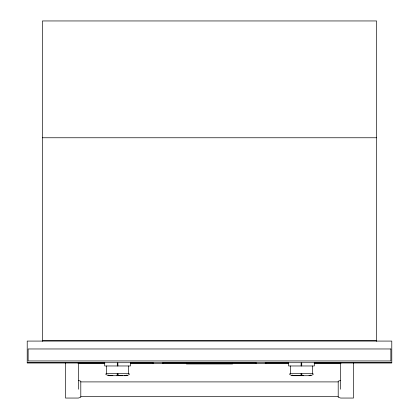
<?xml version="1.0" encoding="UTF-8"?>
<svg xmlns="http://www.w3.org/2000/svg" width="419" height="419" viewBox="0 0 419 419"><rect width="100%" height="100%" fill="white"/><g stroke="black" fill="none" stroke-linecap="round" stroke-linejoin="round"><path stroke-width="0.63" d="M130.707 362.912L130.471 365.97L104.713 365.97L104.472 362.912M314.549 362.912L314.308 365.97L288.555 365.97L288.314 362.912M108.202 375.094L108.118 375.618L112.905 375.628M292.038 375.094L291.954 375.618L301.062 375.628L301.062 373.69M162.624 363.315L163.237 362.702M265.562 363.315L266.175 362.702M340.642 380.405L338.201 381.206L338.201 397.243L340.642 398.05L353.489 398.05L353.489 362.969M108.594 375.618L105.839 374.476L105.949 373.69L129.235 373.69L129.345 374.476L127.057 375.623L124.029 375.628M293.185 375.618L291.954 375.618L289.676 374.476L289.786 373.69L313.077 373.69L313.187 374.476L310.898 375.623L309.007 375.628M42.413 137.762L376.587 137.762M42.413 340.605L376.587 340.605M27.214 362.723L391.786 362.723M104.823 362.969L27.214 362.969L27.214 341.076L391.786 341.076L391.786 362.969L314.177 362.969M130.335 362.969L153.234 362.969M162.703 362.969L256.297 362.969M265.112 362.969L288.665 362.969M77.997 363.278L104.823 363.278M130.335 363.278L288.665 363.278M314.177 363.278L341.003 363.278M116.859 375.105L118.635 375.105M300.978 375.105L302.167 375.105M117.226 375.115L117.959 375.115M122.667 375.628L117.959 375.628L117.959 373.69M303.393 375.628L301.8 375.628L301.8 373.69M80.799 381.903L338.201 381.903M80.799 396.547L338.201 396.547M310.002 375.618L310.898 375.623L310.814 375.099M126.166 375.618L127.057 375.623L126.973 375.099M78.358 380.405L80.799 381.206L80.799 397.243L78.358 398.05L65.511 398.05L65.511 362.969M255.847 362.702L256.067 363.315M152.909 362.702L153.129 363.315M376.587 341.354L376.587 20.95L42.413 20.95L42.413 341.354M340.642 362.969L340.642 389.225M312.354 365.97L312.354 373.69M310.18 375.099L310.18 375.712L292.682 375.712L292.682 375.094M301.738 362.912L301.738 365.97M301.125 362.912L301.125 365.97M290.508 365.97L290.508 373.69M232.561 362.969L232.561 363.964L186.439 363.964L186.439 362.969M128.513 365.97L128.513 373.69M126.339 375.099L126.339 375.712L108.846 375.712L108.846 375.094M117.896 362.912L117.896 365.97M117.283 362.912L117.283 365.97M117.226 373.69L117.226 375.628M106.667 365.97L106.667 373.69M78.358 362.969L78.358 389.225M390.864 348.969L28.136 348.969L28.136 360.942L390.864 360.942L390.864 348.969"/></g></svg>
